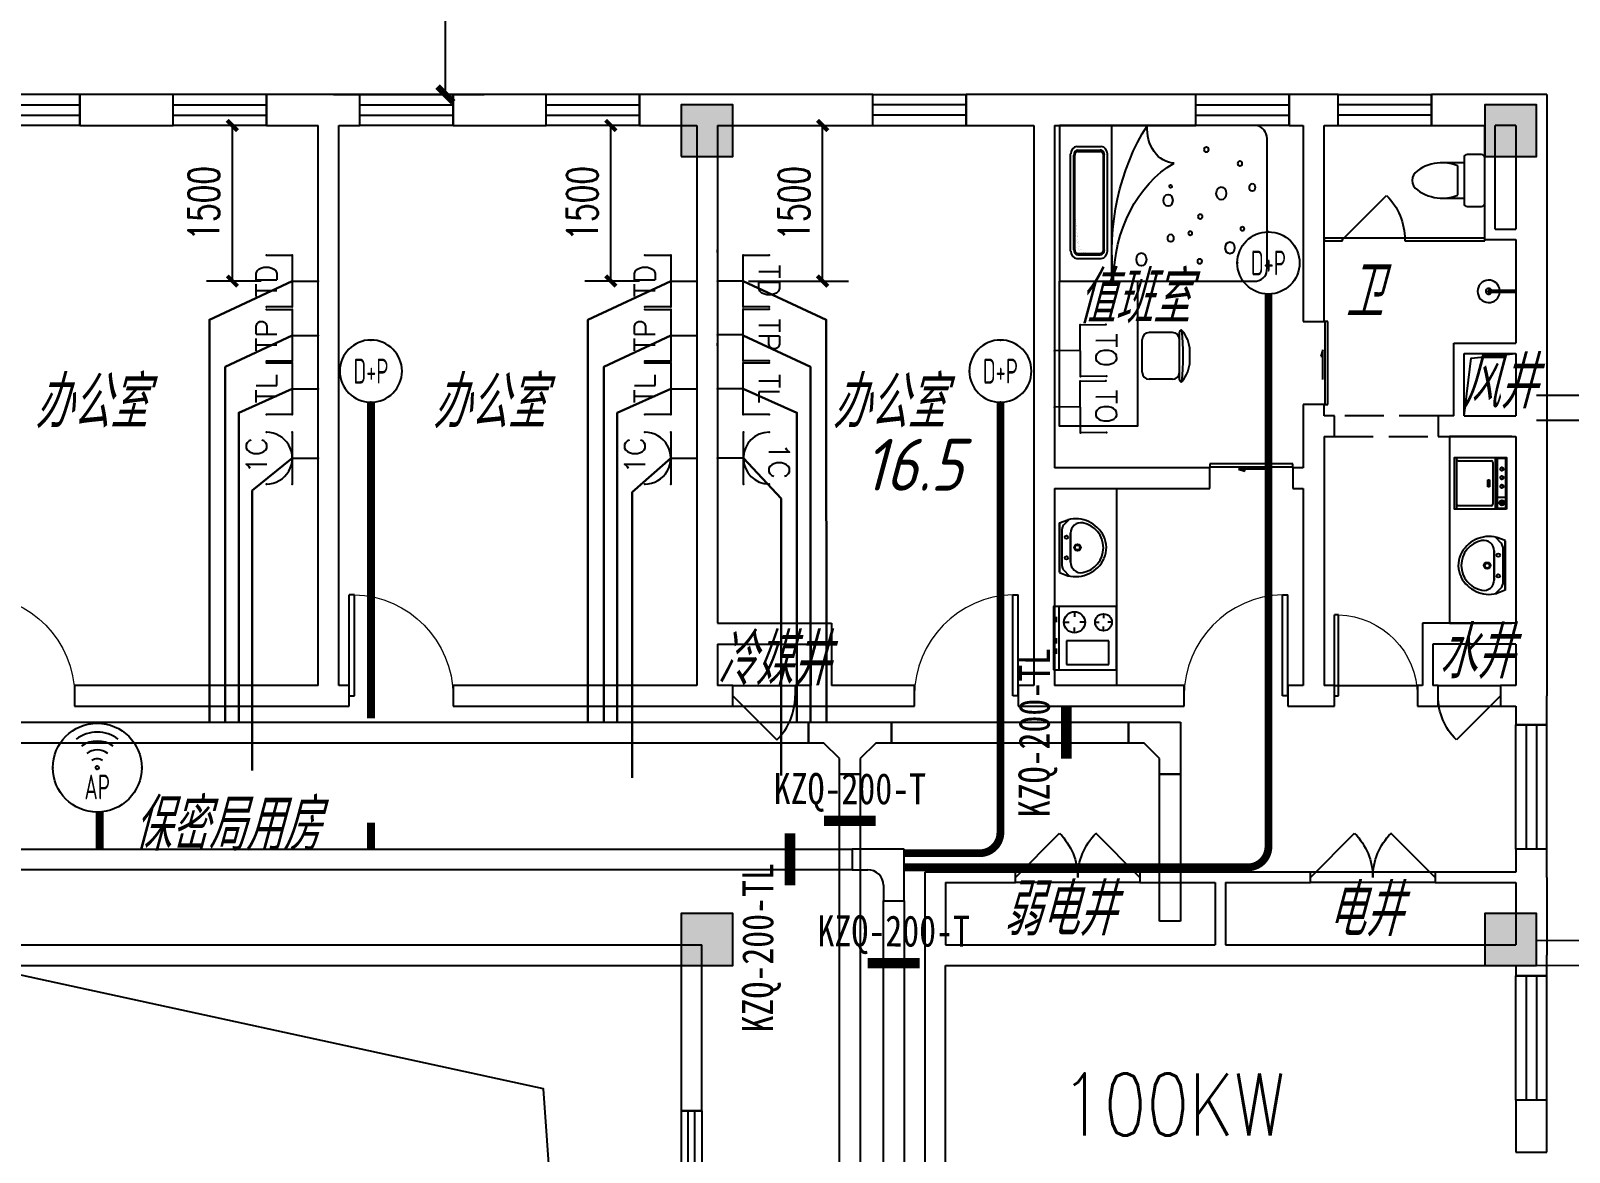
# Model space of a CAD drawing. Extents: x 1398449 to 2142961, y 256969 to 1032940.
# Drawn here: x 1643569 to 1658405, y 720469 to 731282 of the extents above; entities that cross this region are included whole.
import ezdxf
from ezdxf.enums import TextEntityAlignment as Align

# ---------------------------------------------------------------- set-up
doc = ezdxf.new("R2010")
doc.units = 0
doc.header["$LTSCALE"] = 1500
doc.header["$PDSIZE"] = 50
doc.linetypes.add('DASH', pattern=[0.35, 0.25, -0.1])
for name, color, linetype in [('1-建筑底图', 8, 'Continuous'), ('CABLETRAY_PDS', 6, 'Continuous'), ('EQUIP-通讯', 3, 'Continuous'), ('fur', 253, 'Continuous'), ('TEL_DIM', 3, 'Continuous'), ('UPS电源插座', 1, 'Continuous'), ('WIRE-综合布线', 5, 'Continuous'), ('光纤点位', 3, 'Continuous'), ('内网桥架', 1, 'Continuous'), ('厨具', 4, 'Continuous'), ('抗震支吊架', 2, 'Continuous'), ('洁具', 7, 'Continuous'), ('红机电话', 3, 'Continuous'), ('蓝机电话', 3, 'Continuous')]:
    doc.layers.add(name, color=color, linetype=linetype)
doc.layers.add('D-计算', color=232, linetype='Continuous', plot=False)
doc.layers.add('UPS线路', color=5, linetype='Continuous', lineweight=30)
doc.layers.add('内网线路', color=1, linetype='Continuous', lineweight=30)
doc.styles.add('_TCH_DIM_T3', font='SIMPLEX', dxfattribs={"width": 0.705882, "bigfont": 'GBCBIG'})
doc.styles.add('_TEL_ATTDEF', font='GBENOR', dxfattribs={"width": 0.8, "height": 3, "bigfont": 'GBCBIG'})
doc.styles.add('_TEL_DIM', font='SIMPLEX', dxfattribs={"width": 0.8, "height": 3.5, "bigfont": 'HZTXT'})
doc.styles.add('kzcad', font='', dxfattribs={"width": 0.8})
doc.styles.get("Standard").update_dxf_attribs({"font": 'gbeitc.shx', "bigfont": 'gbcbig.shx'})
doc.styles.get('kzcad').set_extended_font_data('SimSun')
doc.linetypes.add('JIEDI', pattern='A,1.25,-0.25,0.25,-0.25,0.625,["/",Standard,S=0.6,R=0,X=0,Y=-0.3],0.625,-0.25,0.25,-0.25', length=4)
doc.dimstyles.new('_TCH_ARCH&&100', dxfattribs={"dimtxt": 297.5, "dimasz": 100, "dimexe": 250, "dimexo": 300, "dimgap": 126.25, "dimtad": 1, "dimdec": 0, "dimzin": 0, "dimdsep": 46, "dimtxsty": '_TCH_DIM_T3', "dimblk": 'ARCHTICK', "dimcen": 0.09, "dimclrt": 7, "dimazin": 2, "dimtfac": 1, "dimtdec": 0, "dimtix": 1, "dimtmove": 2, "dimatfit": 3, "dimfxl": 1, "dimtolj": 1, "dimtzin": 0, "dimarcsym": 0})
doc.dimstyles.new('_TCH_ARCH&&150', dxfattribs={"dimtxt": 446.25, "dimasz": 150, "dimexe": 375, "dimexo": 450, "dimgap": 189.375, "dimtad": 1, "dimdec": 0, "dimzin": 0, "dimdsep": 46, "dimtxsty": '_TCH_DIM_T3', "dimblk": 'ARCHTICK', "dimcen": 0.09, "dimclrt": 7, "dimazin": 2, "dimtfac": 1, "dimtdec": 0, "dimtix": 1, "dimtmove": 2, "dimatfit": 3, "dimfxl": 1, "dimtolj": 1, "dimtzin": 0, "dimarcsym": 0})

# ---------------------------------------------------------------- blocks, each defined once
blk = doc.blocks.new('_E6')
for p, q in [((240, 0), (-240, 0)), ((-237, 0), (239, 0)), ((240, 0), (270, -79)), ((-213, -36), (-271, -91)), ((-240, 0), (-270, -79)), ((-179, -23), (181, -23)), ((141, -105), (-141, -105)), ((-141, -105), (141, -105)), ((217, -37), (274, -95))]:
    blk.add_line(p, q)
for centre, radius in [((-99, -65), 16.3), ((2, -172), 31.6), ((101, -65), 16.3), ((2, -172), 23)]:
    blk.add_circle(centre, radius)
for centre, radius, start, end in [((28, -152), 307, 166.1751, 244.7296), ((-141, -205), 100, 90, 190.5602), ((-179, -73), 50, 90, 133.181), ((-28, -152), 307, 297.0639, 13.8249), ((141, -205), 100, 349.4398, 90), ((181, -73), 50, 44.5607, 90), ((0, -179), 243, 190.5602, 349.4398), ((0, -201), 250, 245.8071, 296.4628), ((28, -152), 307, 266.589, 266.5936)]:
    blk.add_arc(centre, radius, start, end)
at = {"width": 0.8, "flags": 9}
for tag in ['XSIZE', 'YSIZE']:
    blk.add_attdef(tag, (0, 0), '', height=0.5, dxfattribs=at)
blk = doc.blocks.new('_ArchTick')
at = {"color": 0, "linetype": 'ByBlock', "const_width": 0.4}
blk.add_lwpolyline([(-0.5, -0.5), (0.5, 0.5)], dxfattribs=at)
blk = doc.blocks.new('*D170')
at = {"layer": '1-建筑底图', "color": 0, "lineweight": -2, "transparency": 16777216}
for p, q in [((1646489, 739344), (1647943, 739344)), ((1647568, 730669), (1647568, 739344)), ((1646489, 730669), (1647943, 730669))]:
    blk.add_line(p, q, dxfattribs=at)
at = {"layer": 'Defpoints', "color": 0}
for p in [(1646039, 739344), (1647568, 739344), (1646039, 730669)]:
    blk.add_point(p, dxfattribs=at)
at = {"layer": '1-建筑底图', "color": 0, "lineweight": -2, "transparency": 16777216, "xscale": 150, "yscale": 150, "zscale": 150}
for p, rotation in [((1647568, 739344), 90), ((1647568, 730669), 270)]:
    blk.add_blockref('_ArchTick', p, dxfattribs=dict(at, rotation=rotation))
at = {"layer": '1-建筑底图', "color": 7, "transparency": 16777216, "insert": (1647155, 735007), "char_height": 446.2, "attachment_point": 5, "rotation": 90, "style": '_TCH_DIM_T3'}
blk.add_mtext('\\A1;8675', dxfattribs=at)
blk = doc.blocks.new('$DorLib2D$00000114')
at = {"color": 0}
blk.add_line((0.5, 0), (-0.207, 0.707), dxfattribs=at)
blk.add_arc((0.5, 0), 1, 135, 180, dxfattribs=at)
blk = doc.blocks.new('$TCHSYS$WIN2D')
for p, q in [((-0.5, 0.5), (0.5, 0.5)), ((-0.5, 0.5), (-0.5, -0.5)), ((0.5, 0.5), (0.5, -0.5)), ((0.5, 0.167), (-0.5, 0.167)), ((0.5, -0.167), (-0.5, -0.167)), ((-0.5, -0.5), (0.5, -0.5))]:
    blk.add_line(p, q)
blk = doc.blocks.new('$DorLib2D$00000001')
for p, q in [((0.45, 0.975), (0.5, 0.975)), ((0.45, 0), (0.45, 0.975)), ((0.5, 0), (0.5, 0.975)), ((0.5, 0), (0.45, 0))]:
    blk.add_line(p, q)
at = {"lineweight": 13}
blk.add_arc((0.475, 0), 0.975, 91.4693, 180, dxfattribs=at)
blk = doc.blocks.new('$plan$00003077')
at = {"layer": 'fur'}
for p, q in [((-250, -93), (250, -93)), ((-250, -110), (250, -110)), ((-242, -8), (242, -8)), ((-242, -85), (-242, -8)), ((242, -85), (-242, -85)), ((-217, -465), (-217, -147)), ((-200, -130), (200, -130)), ((-138, -43), (-138, -26)), ((-54, -43), (-54, -26)), ((29, -43), (29, -26)), ((133, -85), (133, -8)), ((217, -147), (217, -465)), ((242, -8), (242, -85)), ((-33, -180), (-33, -163)), ((-33, -163), (33, -163)), ((33, -180), (-33, -180)), ((33, -163), (33, -180)), ((-250, -481), (250, -481))]:
    blk.add_line(p, q, dxfattribs=at)
blk.add_lwpolyline([(250, 0), (250, -500), (-250, -500), (-250, 0)], close=True, dxfattribs=at)
for centre, radius in [((-138, -43), 16.7), ((-54, -43), 16.7), ((29, -43), 16.7), ((188, -43), 25), ((188, -43), 16.7), ((188, -43), 8.34), ((188, -43), 5)]:
    blk.add_circle(centre, radius, dxfattribs=at)
for centre, start, end in [((-200, -147), 90, 180), ((200, -147), 0, 90), ((-200, -465), 180, 270), ((200, -465), 270, 0)]:
    blk.add_arc(centre, 16.7, start, end, dxfattribs=at)
blk = doc.blocks.new('$plan$00002939')
at = {"layer": '洁具'}
blk.add_line((-10, 0), (10, 0), dxfattribs=at)
for points in [[(-124, 0), (133, 0)], [(-10, 0), (-10, -263)], [(10, 0), (10, -263)]]:
    blk.add_lwpolyline(points, dxfattribs=at)
for centre, radius, start, end in [((0, -262), 108, 95.306, 84.694), ((0, -262), 28.3, 110.6725, 69.3275), ((0, -260), 10.5, 197.2381, 342.7619)]:
    blk.add_arc(centre, radius, start, end, dxfattribs=at)
blk = doc.blocks.new('$plan$00002826')
at = {"layer": '洁具'}
blk.add_line((-200, 170), (-200, -170), dxfattribs=at)
at = {"layer": '洁具', "color": 7}
blk.add_line((-260, -140), (-260, 140), dxfattribs=at)
at = {"layer": '洁具'}
blk.add_lwpolyline([(-650, 92, 0.537872), (-650, -92, 0.149947), (-430, -170), (-200, -170), (-200, -220, 0.414214), (-170, -250), (-30, -250, 0.414214), (0, -220), (0, 220, 0.414214), (-30, 250), (-170, 250, 0.414214), (-200, 220), (-200, 170), (-430, 170, 0.149947)], format="xyb", close=True, dxfattribs=at)
at = {"layer": '洁具', "color": 7}
for centre, start, end in [((-413, -227), 67.4505, 91.4725), ((-413, 227), 268.6339, 292.5495)]:
    blk.add_arc(centre, 398, start, end, dxfattribs=at)
blk = doc.blocks.new('$plan$00002562')
at = {"layer": 'fur'}
for p, q in [((289, -106), (1226, -106)), ((301, -136), (1214, -136)), ((301, -146), (1214, -146)), ((507, -148), (507, -148)), ((581, -148), (581, -148)), ((646, -148), (646, -148)), ((218, -166), (218, -402)), ((253, -175), (253, -392)), ((265, -175), (265, -392)), ((272, -241), (272, -241)), ((274, -246), (274, -246)), ((276, -228), (276, -228)), ((295, -192), (295, -192)), ((296, -192), (296, -192)), ((302, -186), (302, -186)), ((305, -197), (305, -197)), ((306, -209), (306, -209)), ((314, -185), (314, -185)), ((321, -167), (321, -167)), ((334, -183), (334, -183)), ((335, -191), (335, -191)), ((366, -179), (366, -179)), ((367, -170), (367, -170)), ((368, -174), (368, -174)), ((378, -178), (378, -178)), ((395, -167), (395, -167)), ((398, -176), (398, -176)), ((428, -170), (428, -170)), ((430, -173), (430, -173)), ((439, -157), (439, -157)), ((442, -171), (442, -171)), ((460, -150), (460, -150)), ((461, -169), (461, -169)), ((469, -167), (469, -167)), ((494, -166), (494, -166)), ((506, -164), (506, -164)), ((520, -150), (520, -150)), ((525, -162), (525, -162)), ((534, -158), (534, -158)), ((538, -161), (538, -161)), ((557, -159), (557, -159)), ((570, -157), (570, -157)), ((584, -148), (584, -148)), ((589, -155), (589, -155)), ((1249, -175), (1249, -392)), ((1261, -175), (1261, -392)), ((1297, -166), (1297, -402)), ((301, -422), (1214, -422)), ((301, -431), (1214, -431)), ((0, -505), (1500, -505)), ((289, -461), (1226, -461))]:
    blk.add_line(p, q, dxfattribs=at)
blk.add_lwpolyline([(0, 0), (0, -1900, 0.4021), (125, -2000), (1375, -2000, 0.348154), (1500, -1900), (1500, 0)], format="xyb", close=True, dxfattribs=at)
for centre, major_axis, ratio, start_param, end_param in [((289, -166), (-71.1, 0), 0.830461, -1.570796, 0), ((301, -175), (-47.4, 0), 0.830461, -1.570796, 0), ((301, -175), (-35.6, 0), 0.830461, -1.570796, 0), ((1214, -175), (47.4, 0), 0.830461, 0, 1.570796), ((1214, -175), (35.6, 0), 0.830461, 0, 1.570796), ((1226, -166), (71.1, 0), 0.830461, 0, 1.570796), ((289, -402), (-71.1, 0), 0.830461, 0, 1.570796), ((301, -392), (47.4, 0), 0.830461, 3.141593, 4.712389), ((301, -392), (35.6, 0), 0.830461, 3.141593, 4.712389), ((1214, -392), (-35.6, 0), 0.830461, 1.570796, 3.141593), ((1214, -392), (-47.4, 0), 0.830461, 1.570796, 3.141593), ((1226, -402), (71.1, 0), 0.830461, 4.712389, 6.283185), ((208, -788), (62.6, 0), 0.770656, 1.570796326796845, 7.853981633976431), ((778, -1046), (-57.4, 0), 0.770656, 4.712389, 10.995574), ((414, -1071), (36.5, 0), 0.770656, 1.570796326797713, 7.853981633977298), ((913, -1070), (-15.7, 0), 0.770656, 4.712389, 10.995574), ((190, -1351), (-24.8, 0), 0.770656, 4.712389, 10.995574), ((461, -1260), (-20.9, 0), 0.770656, 4.712389, 10.995574), ((621, -1356), (-24.8, 0), 0.770656, 4.712389, 10.995574), ((1268, -1415), (-26.1, 0), 0.770656, 4.712389, 10.995574), ((320, -1642), (-57.4, 0), 0.770656, 4.712389, 10.995574), ((845, -1559), (62.6, 0), 0.770656, 1.570796326796787, 7.853981633976373), ((504, -1763), (20.9, 0), 0.770656, 1.570796326793808, 7.853981633973394), ((1133, -1739), (-24.8, 0), 0.770656, 4.712389, 10.995574), ((903, -1858), (36.5, 0), 0.770656, 1.570796326792148, 7.853981633971734)]:
    blk.add_ellipse(centre, major_axis=major_axis, ratio=ratio, start_param=start_param, end_param=end_param, dxfattribs=at)
at = {"layer": 'fur', "extrusion": (0, 0, -1)}
for centre, major_axis, start_param, end_param in [((280, -2068), (-1955, 0), 1.427351, 2.244827), ((-7, -1530), (1262, 0), -1.56518, -0.436168), ((1469, -1111), (-333, 0), 0.030043, 1.662732)]:
    blk.add_ellipse(centre, major_axis=major_axis, ratio=0.8, start_param=start_param, end_param=end_param, dxfattribs=at)
blk = doc.blocks.new('$DorLib2D$00000116')
at = {"color": 0}
for p, q in [((-0.5, 0), (-0.146, 0.354)), ((0.5, 0), (0.146, 0.354))]:
    blk.add_line(p, q, dxfattribs=at)
for centre, start, end in [((-0.5, 0), 0, 45), ((0.5, 0), 135, 180)]:
    blk.add_arc(centre, 0.5, start, end, dxfattribs=at)
blk = doc.blocks.new('$DorLib2D$00000129')
at = {"color": 0, "linetype": 'Continuous'}
for p, q in [((-0.5, 0.545), (-0.5, 0.687)), ((-0.5, 0.687), (0.5, 0.687)), ((0.5, 0.687), (0.5, 0.545)), ((0.5, 0.545), (-0.5, 0.545)), ((-0.5, 0.5), (-0.5, 0.545)), ((-0.2, 0.437), (0.158, 0.437)), ((0.08, 0.341), (0.08, 0.437)), ((0.158, 0.437), (0.08, 0.341)), ((0.5, 0.5), (0.5, 0.545))]:
    blk.add_line(p, q, dxfattribs=at)
blk = doc.blocks.new('$plan$00002770')
at = {"layer": '厨具'}
for p, q in [((-558.8, 0), (-558.8, -609.6)), ((-584.2, -101.6), (-584.2, -152.4)), ((-406.4, -50.8), (-406.4, -101.6)), ((-127, -71.12), (-127, -111.76)), ((-508, -152.4), (-457.2, -152.4)), ((-406.4, -254), (-406.4, -203.2)), ((-304.8, -152.4), (-355.6, -152.4)), ((-208.28, -152.4), (-167.64, -152.4)), ((-127, -233.68), (-127, -193.04)), ((-45.72, -152.4), (-86.36, -152.4)), ((-584.2, -304.8), (-584.2, -355.6)), ((-584.2, -406.4), (-584.2, -457.2)), ((-76.2, -330.2), (-482.6, -330.2)), ((-482.6, -330.2), (-482.6, -558.8)), ((-76.2, -558.8), (-76.2, -330.2)), ((-482.6, -558.8), (-76.2, -558.8))]:
    blk.add_line(p, q, dxfattribs=at)
blk.add_lwpolyline([(-609.6, -609.6), (0, -609.6), (0, 0), (-609.6, 0)], close=True, dxfattribs=at)
for centre, radius in [((-406.4, -152.4), 101.6), ((-127, -152.4), 81.28)]:
    blk.add_circle(centre, radius, dxfattribs=at)
blk = doc.blocks.new('$equip_U$00000091(win7-PC-hzk)')
for radius in [0.714, 0.0272]:
    blk.add_circle((0, 0), radius)
for radius in [0.571, 0.428, 0.285, 0.143]:
    blk.add_arc((0, 0), radius, 53.7049, 126.2951)
for p in [(0, 0.714), (-0.714, 0), (0.714, 0), (0, -0.714)]:
    blk.add_point(p)
at = {"color": 7, "style": '_TEL_DIM', "flags": 1}
for tag in ['A', 'REMARK']:
    blk.add_attdef(tag, text='', height=0.00002, dxfattribs=at).set_placement((0, 0), align=Align.MIDDLE_CENTER)
at = {"color": 7, "style": '_TEL_DIM', "width": 0.7}
blk.add_attdef('$TEXT$', text='', height=0.4, dxfattribs=at).set_placement((0, -0.31), align=Align.MIDDLE_CENTER)
blk = doc.blocks.new('$equip_U$00000080(win7-PC-hzk)')
blk.add_circle((0, 0.5), 0.5)
for p in [(0, 0.999), (-0.5, 0.5), (0.5, 0.5)]:
    blk.add_point(p)
at = {"color": 7, "style": '_TEL_DIM', "width": 0.7}
blk.add_attdef('$TEXT$', text='', height=0.4, dxfattribs=at).set_placement((0, 0.5), align=Align.MIDDLE_CENTER)
at = {"color": 7, "style": '_TEL_DIM', "flags": 1}
for tag in ['A', 'REMARK']:
    blk.add_attdef(tag, text='', height=0.00002, dxfattribs=at).set_placement((0, 0), align=Align.MIDDLE_CENTER)
blk = doc.blocks.new('$equip_U$00000080(CLOUBAN)')
blk.add_circle((0, 0.5), 0.5)
for p in [(0, 0.999), (-0.5, 0.5), (0.5, 0.5)]:
    blk.add_point(p)
at = {"color": 7, "style": '_TEL_DIM', "width": 0.7}
blk.add_attdef('$TEXT$', text='', height=0.4, dxfattribs=at).set_placement((0, 0.5), align=Align.MIDDLE_CENTER)
at = {"color": 7, "style": '_TEL_DIM', "flags": 1}
for tag in ['A', 'REMARK']:
    blk.add_attdef(tag, text='', height=0.00002, dxfattribs=at).set_placement((0, 0), align=Align.MIDDLE_CENTER)
blk = doc.blocks.new('$equip$00001867')
for p, q in [((-0.5, 0.499), (-0.5, 0.999)), ((0.5, 0.999), (0.5, 0.499)), ((0.5, 0.499), (-0.5, 0.499)), ((0, 0.5), (0, 0))]:
    blk.add_line(p, q)
for p in [(-0.5, 0.999), (0.5, 0.999), (-0.5, 0.499), (0.5, 0.499), (0, 0)]:
    blk.add_point(p)
at = {"color": 7, "style": '_TEL_DIM'}
blk.add_attdef('$TEXT$', text='', height=0.4, dxfattribs=at).set_placement((0, 0.999), align=Align.MIDDLE_CENTER)
at = {"color": 7, "style": '_TEL_DIM', "flags": 1}
blk.add_attdef('A', text='', height=0.00002, dxfattribs=at).set_placement((0, 0), align=Align.MIDDLE_CENTER)
blk = doc.blocks.new('$equip$00002670')
for p, q in [((-0.5, 0.499), (-0.5, 0.999)), ((0.5, 0.999), (0.5, 0.499)), ((0.5, 0.499), (-0.5, 0.499)), ((0, 0.5), (0, 0))]:
    blk.add_line(p, q)
for p in [(-0.5, 0.999), (0.5, 0.999), (-0.5, 0.499), (0.5, 0.499), (0, 0)]:
    blk.add_point(p)
at = {"color": 7, "style": '_TEL_DIM'}
blk.add_attdef('$TEXT$', text='', height=0.4, dxfattribs=at).set_placement((0, 0.999), align=Align.MIDDLE_CENTER)
at = {"color": 7, "style": '_TEL_DIM', "flags": 1}
blk.add_attdef('A', text='', height=0.000025, dxfattribs=at).set_placement((0, 0), align=Align.MIDDLE_CENTER)
blk = doc.blocks.new('$equip$00002166')
for p, q in [((0.5, 0.5), (-0.5, 0.5)), ((0, 0.5), (0, 0))]:
    blk.add_line(p, q)
blk.add_arc((0, 1), 0.5, 180, 0)
for p in [(-0.5, 1), (0.5, 1), (-0.5, 0.5), (0.5, 0.5), (0, 0)]:
    blk.add_point(p)
at = {"color": 7, "style": '_TEL_DIM'}
blk.add_attdef('$TEXT$', text='', height=0.4, dxfattribs=at).set_placement((0.049, 1.191), align=Align.MIDDLE_CENTER)
at = {"color": 7, "style": '_TEL_DIM', "flags": 1}
blk.add_attdef('A', text='', height=0.00002, dxfattribs=at).set_placement((0, 0), align=Align.MIDDLE_CENTER)
blk = doc.blocks.new('$equip$00001847')
for p, q in [((-0.5, 0.499), (-0.5, 0.999)), ((0.5, 0.999), (0.5, 0.499)), ((0.5, 0.499), (-0.5, 0.499)), ((0, 0.5), (0, 0))]:
    blk.add_line(p, q)
for p in [(-0.5, 0.999), (0.5, 0.999), (-0.5, 0.499), (0.5, 0.499), (0, 0)]:
    blk.add_point(p)
at = {"color": 7, "style": '_TEL_DIM'}
blk.add_attdef('$TEXT$', text='', height=0.4, dxfattribs=at).set_placement((0, 0.999), align=Align.MIDDLE_CENTER)
at = {"color": 7, "style": '_TEL_DIM', "flags": 1}
blk.add_attdef('A', text='', height=0.00002, dxfattribs=at).set_placement((0, 0), align=Align.MIDDLE_CENTER)
blk = doc.blocks.new('*D1222')
at = {"layer": 'Defpoints', "color": 0, "transparency": 16777216}
for p in [(1650191, 730369), (1651205, 730369), (1650191, 728869)]:
    blk.add_point(p, dxfattribs=at)
at = {"layer": 'TEL_DIM', "color": 0, "lineweight": -2, "transparency": 16777216}
for p, q in [((1650491, 730369), (1651455, 730369)), ((1651205, 728869), (1651205, 730369)), ((1650491, 728869), (1651455, 728869))]:
    blk.add_line(p, q, dxfattribs=at)
at = {"layer": 'TEL_DIM', "color": 0, "lineweight": -2, "transparency": 16777216, "xscale": 100, "yscale": 100, "zscale": 100}
for p, rotation in [((1651205, 730369), 90), ((1651205, 728869), 270)]:
    blk.add_blockref('_ArchTick', p, dxfattribs=dict(at, rotation=rotation))
at = {"layer": 'TEL_DIM', "color": 7, "transparency": 16777216, "insert": (1650930, 729619), "char_height": 297.5, "attachment_point": 5, "rotation": 90, "style": '_TCH_DIM_T3'}
blk.add_mtext('\\A1;1500', dxfattribs=at)
blk = doc.blocks.new('*D1228')
at = {"layer": 'Defpoints', "color": 0, "transparency": 16777216}
for p in [(1649163, 730369), (1649741, 730369), (1649741, 728869)]:
    blk.add_point(p, dxfattribs=at)
at = {"layer": 'TEL_DIM', "color": 0, "lineweight": -2, "transparency": 16777216}
for p, q in [((1649441, 730369), (1648913, 730369)), ((1649163, 728869), (1649163, 730369)), ((1649441, 728869), (1648913, 728869))]:
    blk.add_line(p, q, dxfattribs=at)
at = {"layer": 'TEL_DIM', "color": 0, "lineweight": -2, "transparency": 16777216, "xscale": 100, "yscale": 100, "zscale": 100}
for p, rotation in [((1649163, 730369), 90), ((1649163, 728869), 270)]:
    blk.add_blockref('_ArchTick', p, dxfattribs=dict(at, rotation=rotation))
at = {"layer": 'TEL_DIM', "color": 7, "transparency": 16777216, "insert": (1648888, 729619), "char_height": 297.5, "attachment_point": 5, "rotation": 90, "style": '_TCH_DIM_T3'}
blk.add_mtext('\\A1;1500', dxfattribs=at)
blk = doc.blocks.new('*D1229')
at = {"layer": 'Defpoints', "color": 0, "transparency": 16777216}
for p in [(1645513, 730369), (1646091, 730369), (1646091, 728869)]:
    blk.add_point(p, dxfattribs=at)
at = {"layer": 'TEL_DIM', "color": 0, "lineweight": -2, "transparency": 16777216}
for p, q in [((1645791, 730369), (1645263, 730369)), ((1645513, 728869), (1645513, 730369)), ((1645791, 728869), (1645263, 728869))]:
    blk.add_line(p, q, dxfattribs=at)
at = {"layer": 'TEL_DIM', "color": 0, "lineweight": -2, "transparency": 16777216, "xscale": 100, "yscale": 100, "zscale": 100}
for p, rotation in [((1645513, 730369), 90), ((1645513, 728869), 270)]:
    blk.add_blockref('_ArchTick', p, dxfattribs=dict(at, rotation=rotation))
at = {"layer": 'TEL_DIM', "color": 7, "transparency": 16777216, "insert": (1645238, 729619), "char_height": 297.5, "attachment_point": 5, "rotation": 90, "style": '_TCH_DIM_T3'}
blk.add_mtext('\\A1;1500', dxfattribs=at)
blk = doc.blocks.new('1-二层建筑底图')
at = {"layer": '1-建筑底图'}
h = blk.add_hatch(color=256, dxfattribs=at)
h.dxf.hatch_style = 1
h.paths.add_polyline_path([(1649840.9, 730069.3), (1650340.9, 730069.3), (1650340.9, 730569.3), (1649840.9, 730569.3)])
h = blk.add_hatch(color=256, dxfattribs=at)
h.dxf.hatch_style = 1
h.paths.add_polyline_path([(1657590.9, 730069.3), (1658090.9, 730069.3), (1658090.9, 730569.3), (1657590.9, 730569.3)])
h = blk.add_hatch(color=256, dxfattribs=at)
h.dxf.hatch_style = 1
h.paths.add_polyline_path([(1649840.9, 722269.3), (1650340.9, 722269.3), (1650340.9, 722769.3), (1649840.9, 722769.3)])
h = blk.add_hatch(color=256, dxfattribs=at)
h.dxf.hatch_style = 1
h.paths.add_polyline_path([(1657590.9, 722269.3), (1658090.9, 722269.3), (1658090.9, 722769.3), (1657590.9, 722769.3)])
for p, q in [((1644941, 730669.3), (1644041, 730669.3)), ((1644041, 730669.3), (1644041, 730369.3)), ((1644941, 730369.3), (1644941, 730669.3)), ((1646441, 730669.3), (1645841, 730669.3)), ((1645841, 730669.3), (1645841, 730369.3)), ((1646741, 730669.3), (1646441, 730669.3)), ((1646741, 730369.3), (1646741, 730669.3)), ((1648541, 730669.3), (1647641, 730669.3)), ((1647641, 730669.3), (1647641, 730369.3)), ((1648541, 730369.3), (1648541, 730669.3)), ((1650091, 730669.3), (1649441, 730669.3)), ((1649441, 730669.3), (1649441, 730369.3)), ((1651690.7, 730669.3), (1650091, 730669.3)), ((1651690.7, 730369.3), (1651690.7, 730669.3)), ((1653340.9, 730669.3), (1652590.7, 730669.3)), ((1652590.7, 730669.3), (1652590.7, 730369.3)), ((1654806, 730669.3), (1653340.9, 730669.3)), ((1654806, 730369.3), (1654806, 730669.3)), ((1655941, 730669.3), (1655706, 730669.3)), ((1655706, 730669.3), (1655706, 730369.3)), ((1656176, 730669.3), (1655941, 730669.3)), ((1656176, 730369.3), (1656176, 730669.3)), ((1657640.9, 730669.3), (1657076, 730669.3)), ((1657076, 730669.3), (1657076, 730369.3)), ((1658191, 730669.3), (1657640.9, 730669.3)), ((1658191, 730669.3), (1658191, 729369.3)), ((1644041, 730369.3), (1644941, 730369.3)), ((1645841, 730369.3), (1646341, 730369.3)), ((1646341, 724969.3), (1646341, 730369.3)), ((1646541, 724969.3), (1646541, 730369.3)), ((1646541, 730369.3), (1646741, 730369.3)), ((1647641, 730369.3), (1648541, 730369.3)), ((1649441, 730369.3), (1649991, 730369.3)), ((1649991, 730369.3), (1649991, 725469.3)), ((1650191, 730369.3), (1651690.7, 730369.3)), ((1650191, 730369.3), (1650191, 725569.3)), ((1652590.7, 730369.3), (1653240.9, 730369.3)), ((1653240.9, 730369.3), (1653240.9, 726969.3)), ((1653440.9, 730369.3), (1654806, 730369.3)), ((1653440.9, 730369.3), (1653440.9, 727069.3)), ((1655706, 730369.3), (1655841, 730369.3)), ((1655841, 730369.3), (1655841, 728479.3)), ((1656041, 730369.3), (1656176, 730369.3)), ((1656041, 728479.3), (1656041, 730369.3)), ((1657076, 730369.3), (1657590.9, 730369.3)), ((1657590.9, 729269.3), (1657590.9, 730369.3)), ((1657690.9, 729369.3), (1657690.9, 730369.3)), ((1657891, 730369.3), (1657690.9, 730369.3)), ((1657891, 730369.3), (1657891, 729369.3)), ((1657690.9, 729369.3), (1657891, 729369.3)), ((1658191, 729369.3), (1658191, 728269.3)), ((1656220, 729281.8), (1656041, 729281.8)), ((1656041, 729281.8), (1656041, 729256.8)), ((1656041, 729256.8), (1656220, 729256.8)), ((1656820, 729281.8), (1656220, 729281.8)), ((1656220, 729256.8), (1656220, 729281.8)), ((1657590.9, 729281.8), (1656820, 729281.8)), ((1656820, 729281.8), (1656820, 729256.8)), ((1656820, 729256.8), (1657590.9, 729256.8)), ((1657590.9, 729256.8), (1657590.9, 729281.8)), ((1657590.9, 729269.3), (1657891, 729269.3)), ((1657891, 729269.3), (1657891, 728269.3)), ((1650191, 729144.3), (1650191, 729169.3)), ((1655841, 728479.3), (1656041, 728479.3)), ((1654579.7, 728371.9), (1654354.7, 728371.9)), ((1654647.2, 727916.9), (1654647.2, 728376.9)), ((1650191, 728244.3), (1650191, 728269.3)), ((1654287.2, 727989.4), (1654287.2, 728304.4)), ((1654747.2, 728097.3), (1654747.2, 728196.4)), ((1657291, 727569.3), (1657291, 728269.3)), ((1657291, 728269.3), (1657891, 728269.3)), ((1657391, 727569.3), (1657391, 728169.3)), ((1657391, 728169.3), (1657891, 728169.3)), ((1657891, 728169.3), (1657891, 727569.3)), ((1658191, 728269.3), (1658191, 727469.3)), ((1654579.7, 727921.9), (1654354.7, 727921.9)), ((1656041, 727679.3), (1655841, 727679.3)), ((1655841, 727679.3), (1655841, 727469.3)), ((1656041, 727569.3), (1656041, 727679.3)), ((1655841, 727469.3), (1655841, 727069.3)), ((1656141, 727569.3), (1656041, 727569.3)), ((1656141, 727369.3), (1656141, 727569.3)), ((1657291, 727569.3), (1657141, 727569.3)), ((1657141, 727569.3), (1657141, 727369.3)), ((1657391, 727569.3), (1657891, 727569.3)), ((1658191, 727469.3), (1658191, 725469.3)), ((1656041, 727369.3), (1656041, 726969.3)), ((1656041, 727369.3), (1656141, 727369.3)), ((1657141, 727369.3), (1657291, 727369.3)), ((1657291, 727369.3), (1657891, 727369.3)), ((1657891, 727369.3), (1657891, 725569.3)), ((1654941, 727069.3), (1653440.9, 727069.3)), ((1654941, 726869.3), (1654941, 727069.3)), ((1655841, 727069.3), (1655741, 727069.3)), ((1655741, 727069.3), (1655741, 726869.3)), ((1653240.9, 726969.3), (1653240.9, 724969.3)), ((1653440.9, 726869.3), (1653440.9, 724969.3)), ((1653440.9, 726869.3), (1654941, 726869.3)), ((1655741, 726869.3), (1655841, 726869.3)), ((1655841, 726869.3), (1655841, 724969.3)), ((1656041, 726969.3), (1656041, 724969.3)), ((1650191, 725569.3), (1651291, 725569.3)), ((1651291, 725569.3), (1651291, 724969.3)), ((1657891, 725569.3), (1656991, 725569.3)), ((1656991, 725569.3), (1656991, 724969.3)), ((1649991, 725469.3), (1649991, 724969.3)), ((1650191, 725369.3), (1650191, 724969.3)), ((1650191, 725369.3), (1651091, 725369.3)), ((1651091, 725369.3), (1651091, 724969.3)), ((1657891, 725369.3), (1657091, 725369.3)), ((1657091, 725369.3), (1657091, 724969.3)), ((1657891, 725369.3), (1657891, 724969.3)), ((1658191, 725469.3), (1658191, 724869.3)), ((1646341, 724969.3), (1643991, 724969.3)), ((1643991, 724969.3), (1643991, 724769.3)), ((1646641, 724969.3), (1646541, 724969.3)), ((1646641, 724769.3), (1646641, 724969.3)), ((1649991, 724969.3), (1647641, 724969.3)), ((1647641, 724969.3), (1647641, 724769.3)), ((1650341, 724969.3), (1650191, 724969.3)), ((1650341, 724969.3), (1650941, 724969.3)), ((1650341, 724769.3), (1650341, 724969.3)), ((1651091, 724969.3), (1650941, 724969.3)), ((1650941, 724969.3), (1650941, 724769.3)), ((1652090.9, 724969.3), (1651291, 724969.3)), ((1652090.9, 724769.3), (1652090.9, 724969.3)), ((1653240.9, 724969.3), (1653090.9, 724969.3)), ((1653090.9, 724969.3), (1653090.9, 724769.3)), ((1654691, 724969.3), (1653440.9, 724969.3)), ((1654691, 724769.3), (1654691, 724969.3)), ((1655841, 724969.3), (1655691, 724969.3)), ((1655691, 724969.3), (1655691, 724769.3)), ((1656141, 724969.3), (1656041, 724969.3)), ((1656141, 724769.3), (1656141, 724969.3)), ((1656141, 724969.3), (1656941, 724969.3)), ((1656991, 724969.3), (1656941, 724969.3)), ((1656941, 724969.3), (1656941, 724769.3)), ((1657141, 724969.3), (1657091, 724969.3)), ((1657141, 724769.3), (1657141, 724969.3)), ((1657141, 724969.3), (1657741, 724969.3)), ((1657891, 724969.3), (1657741, 724969.3)), ((1657741, 724969.3), (1657741, 724769.3)), ((1643991, 724769.3), (1646441, 724769.3)), ((1646441, 724769.3), (1646641, 724769.3)), ((1647641, 724769.3), (1650091, 724769.3)), ((1650091, 724769.3), (1650341, 724769.3)), ((1650341, 724769.3), (1650941, 724769.3)), ((1650941, 724769.3), (1651191, 724769.3)), ((1651191, 724769.3), (1652090.9, 724769.3)), ((1653090.9, 724769.3), (1653340.9, 724769.3)), ((1653340.9, 724769.3), (1654691, 724769.3)), ((1655691, 724769.3), (1655941, 724769.3)), ((1655941, 724769.3), (1656141, 724769.3)), ((1656941, 724769.3), (1656991, 724769.3)), ((1656991, 724769.3), (1657141, 724769.3)), ((1657141, 724769.3), (1657741, 724769.3)), ((1657741, 724769.3), (1657891, 724769.3)), ((1657891, 724769.3), (1657891, 724590.6)), ((1658191, 724590.6), (1658191, 724869.3)), ((1657891, 724590.6), (1658191, 724590.6)), ((1658191, 723390.6), (1657891, 723390.6)), ((1657891, 723390.6), (1657891, 723169.3)), ((1658191, 723119.3), (1658191, 723390.6)), ((1653065.9, 723169.3), (1652191, 723169.3)), ((1652191, 723169.3), (1652191, 722369.3)), ((1654265.9, 723169.3), (1653065.9, 723169.3)), ((1653065.9, 723069.3), (1653065.9, 723169.3)), ((1655041, 723169.3), (1654265.9, 723169.3)), ((1654265.9, 723169.3), (1654265.9, 723069.3)), ((1655911.2, 723169.3), (1655041, 723169.3)), ((1657111.2, 723169.3), (1655911.2, 723169.3)), ((1655911.2, 723069.3), (1655911.2, 723169.3)), ((1657891, 723169.3), (1657111.2, 723169.3)), ((1657111.2, 723169.3), (1657111.2, 723069.3)), ((1652391, 723069.3), (1653065.9, 723069.3)), ((1652391, 723069.3), (1652391, 722469.3)), ((1654265.9, 723069.3), (1653065.9, 723069.3)), ((1654265.9, 723069.3), (1654991, 723069.3)), ((1654991, 723069.3), (1654991, 722469.3)), ((1655091, 723069.3), (1655091, 722469.3)), ((1655091, 723069.3), (1655911.2, 723069.3)), ((1657111.2, 723069.3), (1655911.2, 723069.3)), ((1657111.2, 723069.3), (1657891, 723069.3)), ((1657891, 723069.3), (1657891, 722469.3)), ((1658191, 723119.3), (1658191, 722369.3)), ((1642840.9, 722469.3), (1650041, 722469.3)), ((1650041, 720869.3), (1650041, 722469.3)), ((1652391, 722469.3), (1654991, 722469.3)), ((1655091, 722469.3), (1657891, 722469.3)), ((1643040.9, 722269.3), (1649841, 722269.3)), ((1649841, 722269.3), (1649841, 720869.3)), ((1652191, 722369.3), (1652191, 717469.3)), ((1652391, 717469.3), (1652391, 722269.3)), ((1652391, 722269.3), (1655041, 722269.3)), ((1655041, 722269.3), (1657891, 722269.3)), ((1657891, 722269.3), (1657891, 722169.3)), ((1658191, 722169.3), (1658191, 722369.3)), ((1657891, 722169.3), (1658191, 722169.3)), ((1657891, 720969.3), (1657891, 720468.9)), ((1658191, 720969.3), (1657891, 720969.3)), ((1658191, 720468.9), (1658191, 720969.3)), ((1649841, 720869.3), (1650041, 720869.3)), ((1657891, 720468.9), (1658191, 720468.9))]:
    blk.add_line(p, q, dxfattribs=at)
at = {"layer": '1-建筑底图', "linetype": 'DASH'}
for p, q in [((1657141, 727569.3), (1656141, 727569.3)), ((1656141, 727369.3), (1657141, 727369.3))]:
    blk.add_line(p, q, dxfattribs=at)
at = {"layer": '1-建筑底图'}
for points in [[(1649840.9, 730069.3), (1650340.9, 730069.3), (1650340.9, 730569.3), (1649840.9, 730569.3)], [(1657590.9, 730069.3), (1658090.9, 730069.3), (1658090.9, 730569.3), (1657590.9, 730569.3)], [(1654241, 728669.3), (1654241, 727469.3), (1653491, 727469.3), (1653491, 728869.3), (1654241, 728869.3), (1654241, 728669.3)], [(1649840.9, 722269.3), (1650340.9, 722269.3), (1650340.9, 722769.3), (1649840.9, 722769.3)], [(1657590.9, 722269.3), (1658090.9, 722269.3), (1658090.9, 722769.3), (1657590.9, 722769.3)]]:
    blk.add_lwpolyline(points, close=True, dxfattribs=at)
for points in [[(1657391, 727569.3), (1657459.3, 728124), (1657891, 728169.3)], [(1658091, 727769.3), (1660091, 727769.3), (1660091, 722264.2), (1658091, 722269.3)], [(1658091, 727529.3), (1659851, 727529.3), (1659851, 722504.8), (1658091.6, 722509.3)], [(1657851, 727369.3), (1657251, 727369.3), (1657251, 725569.3), (1657851, 725569.3)], [(1653440.9, 726869.3), (1654040.9, 726869.3), (1654040.9, 724969.3), (1653440.9, 724969.3)], [(1649841, 702369.3), (1648514.9, 721080), (1643041, 722269.3)]]:
    blk.add_lwpolyline(points, dxfattribs=at)
for centre, radius, start, end in [((1654354.7, 728304.4), 67.5, 90, 180), ((1654579.7, 728304.4), 67.5, 0, 90), ((1654667.2, 728376.9), 20, 112.66999, 180), ((1654663.4, 728386.1), 10, 40.72654, 112.66999), ((1651969.4, 728146.9), 2712.7, 354.8023, 5.1977), ((1654431.8, 728186.7), 315.6, 1.76514, 40.72654), ((1654431.8, 728107), 315.6, 319.27346, 358.23486), ((1654354.7, 727989.4), 67.5, 180, 270), ((1654579.7, 727989.4), 67.5, 270, 0), ((1654667.2, 727916.9), 20, 180, 247.33001), ((1654663.4, 727907.6), 10, 247.33001, 319.27346)]:
    blk.add_arc(centre, radius, start, end, dxfattribs=at)
for name, p, xscale, yscale, zscale, rotation in [('$TCHSYS$WIN2D', (1643591, 730519.3), 900, 300, -900, 179.9999999870271), ('$TCHSYS$WIN2D', (1645391, 730519.3), 900, 300, -900, 179.9999999870271), ('$TCHSYS$WIN2D', (1647191, 730519.3), 900, 300, 900, 180.000000003441), ('$TCHSYS$WIN2D', (1648991, 730519.3), 900, 300, 900, 180.000000003441), ('$TCHSYS$WIN2D', (1652140.7, 730519.3), -900, 300, -900, 179.9999999925479), ('$TCHSYS$WIN2D', (1655256, 730519.3), 900, 300, 900, 179.9999999925475), ('$TCHSYS$WIN2D', (1656626, 730519.3), -900, 300, -900, 179.9999999925489), ('$DorLib2D$00000114', (1656520, 729269.3), -600, 600, 25, 2.389457511853266e-06), ('$DorLib2D$00000129', (1655941, 728079.3), -800, 200.000000015134, -800, 270), ('$DorLib2D$00000129', (1655341, 726969.3), -800, 199.9999999839929, -800, 359.9999999726093), ('$DorLib2D$00000001', (1643491, 724869.3), -1000, 1000, -1000, 1.116960124392108e-07), ('$DorLib2D$00000001', (1647141, 724869.3), -1000, 1000, -1000, 1.005687533250921e-07), ('$DorLib2D$00000001', (1652590.9, 724869.3), 1000, 1000, 1000, 4.853665867870287e-08), ('$DorLib2D$00000001', (1655191, 724869.3), 1000, 1000, 1000, 4.85347045254889e-08), ('$DorLib2D$00000001', (1656541, 724869.3), -800, 800, 199.9999999979918, 4.853293766871047e-08), ('$DorLib2D$00000114', (1650641, 724869.3), 600, 600, 199.9999999979918, 180.0000000485342), ('$DorLib2D$00000114', (1657441, 724869.3), -600, 600, 199.9999999979918, 180.0000000485384), ('$TCHSYS$WIN2D', (1658041, 723990.6), -1200, 300, -1200, 270), ('$DorLib2D$00000116', (1653665.9, 723119.3), -1200, 1200, 100, 359.9999999998156), ('$DorLib2D$00000116', (1656511.2, 723119.3), -1200, 1200, 100, 359.9999999998124), ('$TCHSYS$WIN2D', (1658041, 721569.3), -1200, 300, -1200, 270), ('$TCHSYS$WIN2D', (1649941, 720269.3), 1200, 200.0000000006985, -1200, 270)]:
    blk.add_blockref(name, p, dxfattribs=dict(at, xscale=xscale, yscale=yscale, zscale=zscale, rotation=rotation))
for name, p, rotation in [('$plan$00002562', (1653491, 728869.3), 90), ('$plan$00002939', (1657891, 728769.3), 270), ('$plan$00003077', (1657800, 726919.2), 270), ('_E6', (1653491, 726298), 90), ('_E6', (1657786.5, 726127.2), 270)]:
    blk.add_blockref(name, p, dxfattribs=dict(at, rotation=rotation))
for name, p in [('$plan$00002826', (1657590.9, 729839.3)), ('$plan$00002770', (1654040.9, 725731.4))]:
    blk.add_blockref(name, p, dxfattribs=at)
for s, p in [('值班室', (1653661.3, 728462.8)), ('卫', (1656244.2, 728520.4)), ('风井', (1657369, 727643.1)), ('办公室', (1643606.9, 727451.4)), ('办公室', (1647443, 727451.4)), ('办公室', (1651297.5, 727451.4)), ('16.5', (1651597.1, 726848.1)), ('冷媒井', (1650191, 724969.3)), ('水井', (1657146, 725039.1)), ('保密局用房', (1644555.7, 723377.3)), ('弱电井', (1652946.7, 722559.2)), ('电井', (1656070.6, 722554.2))]:
    blk.add_text(s, height=500, dxfattribs=at).set_placement(p)
dim = blk.add_aligned_dim(p1=(1646038.7, 730669.3), p2=(1646038.7, 739344.3), distance=-1529, dimstyle='_TCH_ARCH&&150', dxfattribs=at)
dim.commit()
dim.dimension.update_dxf_attribs({"geometry": '*D170', "text_midpoint": (1647155.1, 735006.8)})

msp = doc.modelspace()

# ---------------------------------------------------------------- linework, layer by layer
at = {"layer": 'CABLETRAY_PDS'}
for p, q in [((1641949.5, 723392.6), (1651491, 723392.6)), ((1651491, 723392.6), (1651491, 723192.6)), ((1651991, 723392.6), (1651491, 723392.6)), ((1651491, 723392.6), (1651491, 723192.6)), ((1651991, 722892.6), (1651991, 723392.6)), ((1651491, 723192.6), (1641949.5, 723192.6)), ((1651491, 723192.6), (1651641, 723192.6)), ((1651791, 723042.6), (1651791, 722892.6)), ((1651791, 722892.6), (1651991, 722892.6)), ((1651791, 700658), (1651791, 722892.6)), ((1651791, 722892.6), (1651991, 722892.6)), ((1651991, 722892.6), (1651991, 700502.8))]:
    msp.add_line(p, q, dxfattribs=at)
msp.add_arc((1651641, 723042.6), 150, 0, 90, dxfattribs=at)
at = {"layer": 'UPS线路', "lineweight": 30}
for points in [[(1646091, 727161.5), (1645705.6, 726848.7), (1645705.6, 724148.3)], [(1649741, 727161.5), (1649369.6, 726832), (1649369.6, 724078.3)], [(1650441, 727161.5), (1650804.9, 726772), (1650804.9, 724100.4)]]:
    msp.add_lwpolyline(points, dxfattribs=at)
at = {"layer": 'WIRE-综合布线', "linetype": 'Continuous', "const_width": 75}
msp.add_lwpolyline([(1651991, 723215.9), (1655304.7, 723215.9, 0.4142136), (1655504.7, 723415.9), (1655504.7, 728743.9)], format="xyb", dxfattribs=at)
for points in [[(1646849.8, 724652.2), (1646849.8, 727700.8)], [(1644233.5, 723392.6), (1644233.5, 723749.2)], [(1646849.8, 723392.6), (1646849.8, 723646.1)]]:
    msp.add_lwpolyline(points, dxfattribs=at)
at = {"layer": 'WIRE-综合布线', "const_width": 75}
msp.add_lwpolyline([(1651991, 723352), (1652720, 723352, 0.4142136), (1652920, 723552), (1652920, 727700.8)], format="xyb", dxfattribs=at)
at = {"layer": '内网桥架'}
for p, q in [((1641597.9, 724614.8), (1651068.2, 724614.8)), ((1651068.2, 724614.8), (1651068.2, 724414.8)), ((1651068.2, 724614.8), (1651868.2, 724614.8)), ((1651068.2, 724414.8), (1651068.2, 724614.8)), ((1651868.2, 724414.8), (1651868.2, 724614.8)), ((1651868.2, 724614.8), (1654155.7, 724614.8)), ((1651868.2, 724614.8), (1651868.2, 724414.8)), ((1654155.7, 724614.8), (1654655.7, 724614.8)), ((1654155.7, 724414.8), (1654155.7, 724614.8)), ((1654155.7, 724614.8), (1654155.7, 724414.8)), ((1654655.7, 724614.8), (1654655.7, 724114.8)), ((1651068.2, 724414.8), (1641597.9, 724414.8)), ((1651218.2, 724414.8), (1651068.2, 724414.8)), ((1651368.2, 724264.8), (1651218.2, 724414.8)), ((1651718.2, 724414.8), (1651568.2, 724264.8)), ((1651868.2, 724414.8), (1651718.2, 724414.8)), ((1654155.7, 724414.8), (1651868.2, 724414.8)), ((1654305.7, 724414.8), (1654155.7, 724414.8)), ((1654455.7, 724264.8), (1654305.7, 724414.8)), ((1651368.2, 724114.8), (1651368.2, 724264.8)), ((1651568.2, 724264.8), (1651568.2, 724114.8)), ((1654455.7, 724114.8), (1654455.7, 724264.8)), ((1651568.2, 724114.8), (1651368.2, 724114.8)), ((1651368.2, 724114.8), (1651568.2, 724114.8)), ((1651368.2, 718042.5), (1651368.2, 724114.8)), ((1651568.2, 724114.8), (1651568.2, 718042.5)), ((1654455.7, 722697.3), (1654455.7, 724114.8)), ((1654455.7, 724114.8), (1654655.7, 724114.8)), ((1654655.7, 724114.8), (1654455.7, 724114.8)), ((1654655.7, 724114.8), (1654655.7, 722697.3)), ((1654655.7, 722697.3), (1654455.7, 722697.3))]:
    msp.add_line(p, q, dxfattribs=at)
at = {"layer": '内网线路'}
for points in [[(1646091.5, 728869.3), (1645291.4, 728495.2), (1645291.4, 724614.8)], [(1649741.5, 728869.3), (1648941.4, 728495.2), (1648941.4, 724614.8)], [(1650440.2, 728869.3), (1651240.5, 728495.6), (1651242.4, 724615.2)], [(1646091.5, 728345.6), (1645444.4, 728041.7), (1645444.4, 724614.8)], [(1649741.5, 728345.6), (1649094.4, 728041.7), (1649094.4, 724614.8)], [(1650440.5, 728345.6), (1651087.7, 728042.1), (1651089.4, 724615.1)], [(1646091.5, 727831), (1645575.5, 727598.8), (1645575.5, 724614.8)], [(1649741.5, 727831), (1649225.5, 727598.8), (1649225.5, 724614.8)], [(1650440.7, 727831), (1650956.9, 727599), (1650958.3, 724615)]]:
    msp.add_lwpolyline(points, dxfattribs=at)
at = {"layer": '抗震支吊架', "color": 5, "const_width": 100}
for points in [[(1653555.7, 724264.8), (1653555.7, 724764.8)], [(1651218.2, 723664.8), (1651718.2, 723664.8)]]:
    msp.add_lwpolyline(points, dxfattribs=at)
at = {"layer": '抗震支吊架', "color": 2, "const_width": 100}
for points in [[(1650891, 723042.6), (1650891, 723542.6)], [(1651641, 722292.6), (1652141, 722292.6)]]:
    msp.add_lwpolyline(points, dxfattribs=at)

# ---------------------------------------------------------------- block references
at = {"layer": '1-建筑底图', "linetype": 'JIEDI'}
msp.add_blockref('1-二层建筑底图', (0, 0), dxfattribs=at)
at = {"layer": 'EQUIP-通讯', "linetype": 'JIEDI'}
ref = msp.add_blockref('$equip_U$00000080(CLOUBAN)', (1655804.4, 729043.6), dxfattribs=dict(at, xscale=600, yscale=600, zscale=600, rotation=90))
ref.add_attrib('$TEXT$', 'D+P', dxfattribs={"layer": '0', "color": 7, "height": 240, "style": '_TEL_ATTDEF', "width": 0.7}).set_placement((1655504.7, 729043.6), align=Align.MIDDLE_CENTER)
at = {"layer": 'EQUIP-通讯', "lineweight": 30, "rotation": 270.6281996822194}
for p, xscale, yscale, zscale in [((1653440.9, 728195.2), 500.0000000000003, 500.0000000000003, 500.0000000000003), ((1653440.9, 727652.1), 500.0000000000004, 500.0000000000004, 500.0000000000004)]:
    msp.add_blockref('$equip$00001847', p, dxfattribs=dict(at, xscale=xscale, yscale=yscale, zscale=zscale)).add_auto_attribs({'$TEXT$': 'TO'})
at = {"layer": 'EQUIP-通讯', "linetype": 'JIEDI'}
ref = msp.add_blockref('$equip_U$00000080(win7-PC-hzk)', (1647149.5, 728000.5), dxfattribs=dict(at, xscale=-600, yscale=600, zscale=600, rotation=90))
ref.add_attrib('$TEXT$', 'D+P', dxfattribs={"layer": '0', "color": 7, "height": 240, "style": '_TEL_ATTDEF', "width": 0.7}).set_placement((1646849.8, 728000.5), align=Align.MIDDLE_CENTER)
ref = msp.add_blockref('$equip_U$00000080(win7-PC-hzk)', (1653219.7, 728000.5), dxfattribs=dict(at, xscale=-600, yscale=600, zscale=600, rotation=90))
ref.add_attrib('$TEXT$', 'D+P', dxfattribs={"layer": '0', "color": 7, "height": 240, "style": '_TEL_ATTDEF', "width": 0.7}).set_placement((1652920, 728000.5), align=Align.MIDDLE_CENTER)
ref = msp.add_blockref('$equip_U$00000091(win7-PC-hzk)', (1644210.3, 724176.9), dxfattribs=dict(at, xscale=600, yscale=600, zscale=600))
ref.add_attrib('$TEXT$', 'AP', dxfattribs={"layer": '0', "color": 7, "height": 240, "style": '_TEL_ATTDEF', "width": 0.7}).set_placement((1644210.3, 723990.6), align=Align.MIDDLE_CENTER)
at = {"layer": 'UPS电源插座', "xscale": 500, "yscale": 500, "zscale": 500}
for p, rotation in [((1646341, 727161.5), 90.00000006200426), ((1649991, 727161.5), 90.00000006200426), ((1650191, 727161.5), 270.0000000309972)]:
    msp.add_blockref('$equip$00002166', p, dxfattribs=dict(at, rotation=rotation)).add_auto_attribs({'$TEXT$': '1C'})
at = {"layer": '光纤点位', "xscale": 500, "yscale": 500, "zscale": 500}
for p, rotation in [((1646341, 728869.3), 90), ((1649991, 728869.3), 90), ((1650191, 728869.3), 270)]:
    msp.add_blockref('$equip$00002670', p, dxfattribs=dict(at, rotation=rotation)).add_auto_attribs({'$TEXT$': 'TD'})
at = {"layer": '红机电话', "xscale": 500, "yscale": 500, "zscale": 500}
for p, rotation in [((1646341, 728345.6), 90), ((1649991, 728345.6), 90), ((1650191, 728349.3), 270)]:
    msp.add_blockref('$equip$00001867', p, dxfattribs=dict(at, rotation=rotation)).add_auto_attribs({'$TEXT$': 'TP'})
at = {"layer": '蓝机电话', "xscale": 500, "yscale": 500, "zscale": 500}
for p, rotation in [((1646341, 727831), 90), ((1649991, 727831), 90), ((1650191, 727831), 270)]:
    msp.add_blockref('$equip$00001867', p, dxfattribs=dict(at, rotation=rotation)).add_auto_attribs({'$TEXT$': 'TL'})

# ---------------------------------------------------------------- texts
at = {"layer": 'D-计算', "style": '_TEL_DIM', "width": 0.8}
msp.add_text('100KW', height=600, dxfattribs=at).set_placement((1653505.6, 720628.9))
at = {"layer": '抗震支吊架', "color": 5, "style": 'kzcad', "width": 0.8}
for s, rotation, p in [('KZQ-200-TL', 89.88539, (1653395.7, 724514.8)), ('KZQ-200-T', 359.88539, (1651468.2, 723824.8))]:
    msp.add_text(s, height=300, rotation=rotation, dxfattribs=at).set_placement(p, align=Align.CENTER)
at = {"layer": '抗震支吊架', "color": 2, "style": 'kzcad', "width": 0.8}
for s, rotation, p in [('KZQ-200-TL', 89.88539, (1650729.3, 722439.8)), ('KZQ-200-T', 359.88539, (1651891, 722452.6))]:
    msp.add_text(s, height=300, rotation=rotation, dxfattribs=at).set_placement(p, align=Align.CENTER)

# ---------------------------------------------------------------- dimensions: what is measured, and where the dimension line sits
at = {"layer": 'TEL_DIM'}
for p1, p2, distance, picture, middle in [((1646091.5, 728869.3), (1646091.5, 730369.3), 578.5, '*D1229', (1645238, 729619.3)), ((1649741.5, 728869.3), (1649741.5, 730369.3), 578.5, '*D1228', (1648888, 729619.3)), ((1650191, 728869.3), (1650191, 730369.3), -1014, '*D1222', (1650929.9, 729619.3))]:
    dim = msp.add_aligned_dim(p1=p1, p2=p2, distance=distance, dimstyle='_TCH_ARCH&&100', dxfattribs=at)
    dim.commit()
    dim.dimension.update_dxf_attribs({"geometry": picture, "text_midpoint": middle})

doc.saveas('drawing.dxf')
